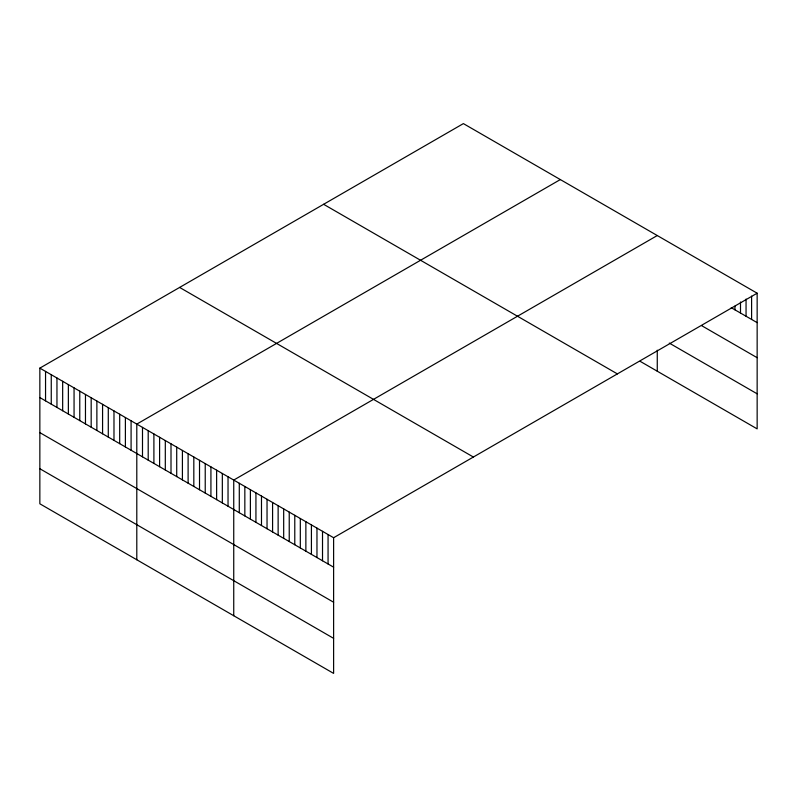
<?xml version="1.0" encoding="UTF-8"?>
<svg xmlns="http://www.w3.org/2000/svg" width="797" height="797" viewBox="0 0 797 797"><rect width="100%" height="100%" fill="white"/><g stroke="black" fill="none" stroke-linecap="round" stroke-linejoin="round"><path stroke-width="1.2" d="M757.15 293.206L333.614 537.726L333.614 673.395L39.85 503.794L39.85 368.124L463.386 123.605L757.15 293.206L757.15 428.876L640.16 361.33M560.321 179.574L136.795 424.094L136.795 559.763M657.266 235.543L233.74 480.063L233.74 615.732M731.257 307.702L757.15 322.646M701.659 325.664L757.15 357.704M669.291 343.099L757.15 393.818M323.612 204.291L617.386 373.903M179.614 287.428L473.388 457.04M39.85 368.124L333.614 537.726M39.85 397.564L333.614 567.175M39.85 432.622L333.614 602.233M39.85 468.736L333.614 638.347M751.601 296.135L751.601 319.448M746.052 299.064L746.052 316.24M740.503 301.993L740.503 313.042M734.954 306.158L734.954 309.834M657.266 350.182L657.266 371.213M328.065 534.528L328.065 563.967M322.516 531.32L322.516 560.769M316.967 528.122L316.967 557.561M311.418 524.914L311.418 554.363M305.869 521.706L305.869 551.155M300.32 518.508L300.32 547.947M294.78 515.3L294.78 544.749M289.231 512.102L289.231 541.542M283.682 508.894L283.682 538.344M278.133 505.697L278.133 535.136M272.584 502.489L272.584 531.938M267.035 499.281L267.035 528.73M261.486 496.083L261.486 525.522M255.937 492.875L255.937 522.324M250.388 489.677L250.388 519.116M244.838 486.469L244.838 515.918M239.289 483.271L239.289 512.71M228.032 476.775L228.032 506.215M222.333 473.478L222.333 502.927M216.625 470.19L216.625 499.629M210.926 466.893L210.926 496.342M205.227 463.605L205.227 493.044M199.519 460.307L199.519 489.757M193.82 457.02L193.82 486.459M188.112 453.722L188.112 483.171M182.413 450.435L182.413 479.874M176.715 447.137L176.715 476.586M171.006 443.849L171.006 473.288M165.308 440.552L165.308 470.001M159.599 437.264L159.599 466.703M153.901 433.966L153.901 463.416M148.202 430.679L148.202 460.118M142.494 427.381L142.494 456.83M131.087 420.806L131.087 450.245M125.388 417.508L125.388 446.958M119.689 414.221L119.689 443.66M113.981 410.923L113.981 440.372M108.282 407.636L108.282 437.075M102.574 404.338L102.574 433.787M96.875 401.05L96.875 430.49M91.177 397.753L91.177 427.202M85.468 394.465L85.468 423.904M79.77 391.168L79.77 420.617M74.061 387.88L74.061 417.319M68.363 384.582L68.363 414.032M62.664 381.295L62.664 410.734M56.956 377.997L56.956 407.446M51.257 374.71L51.257 404.149M45.549 371.412L45.549 400.861"/></g></svg>
